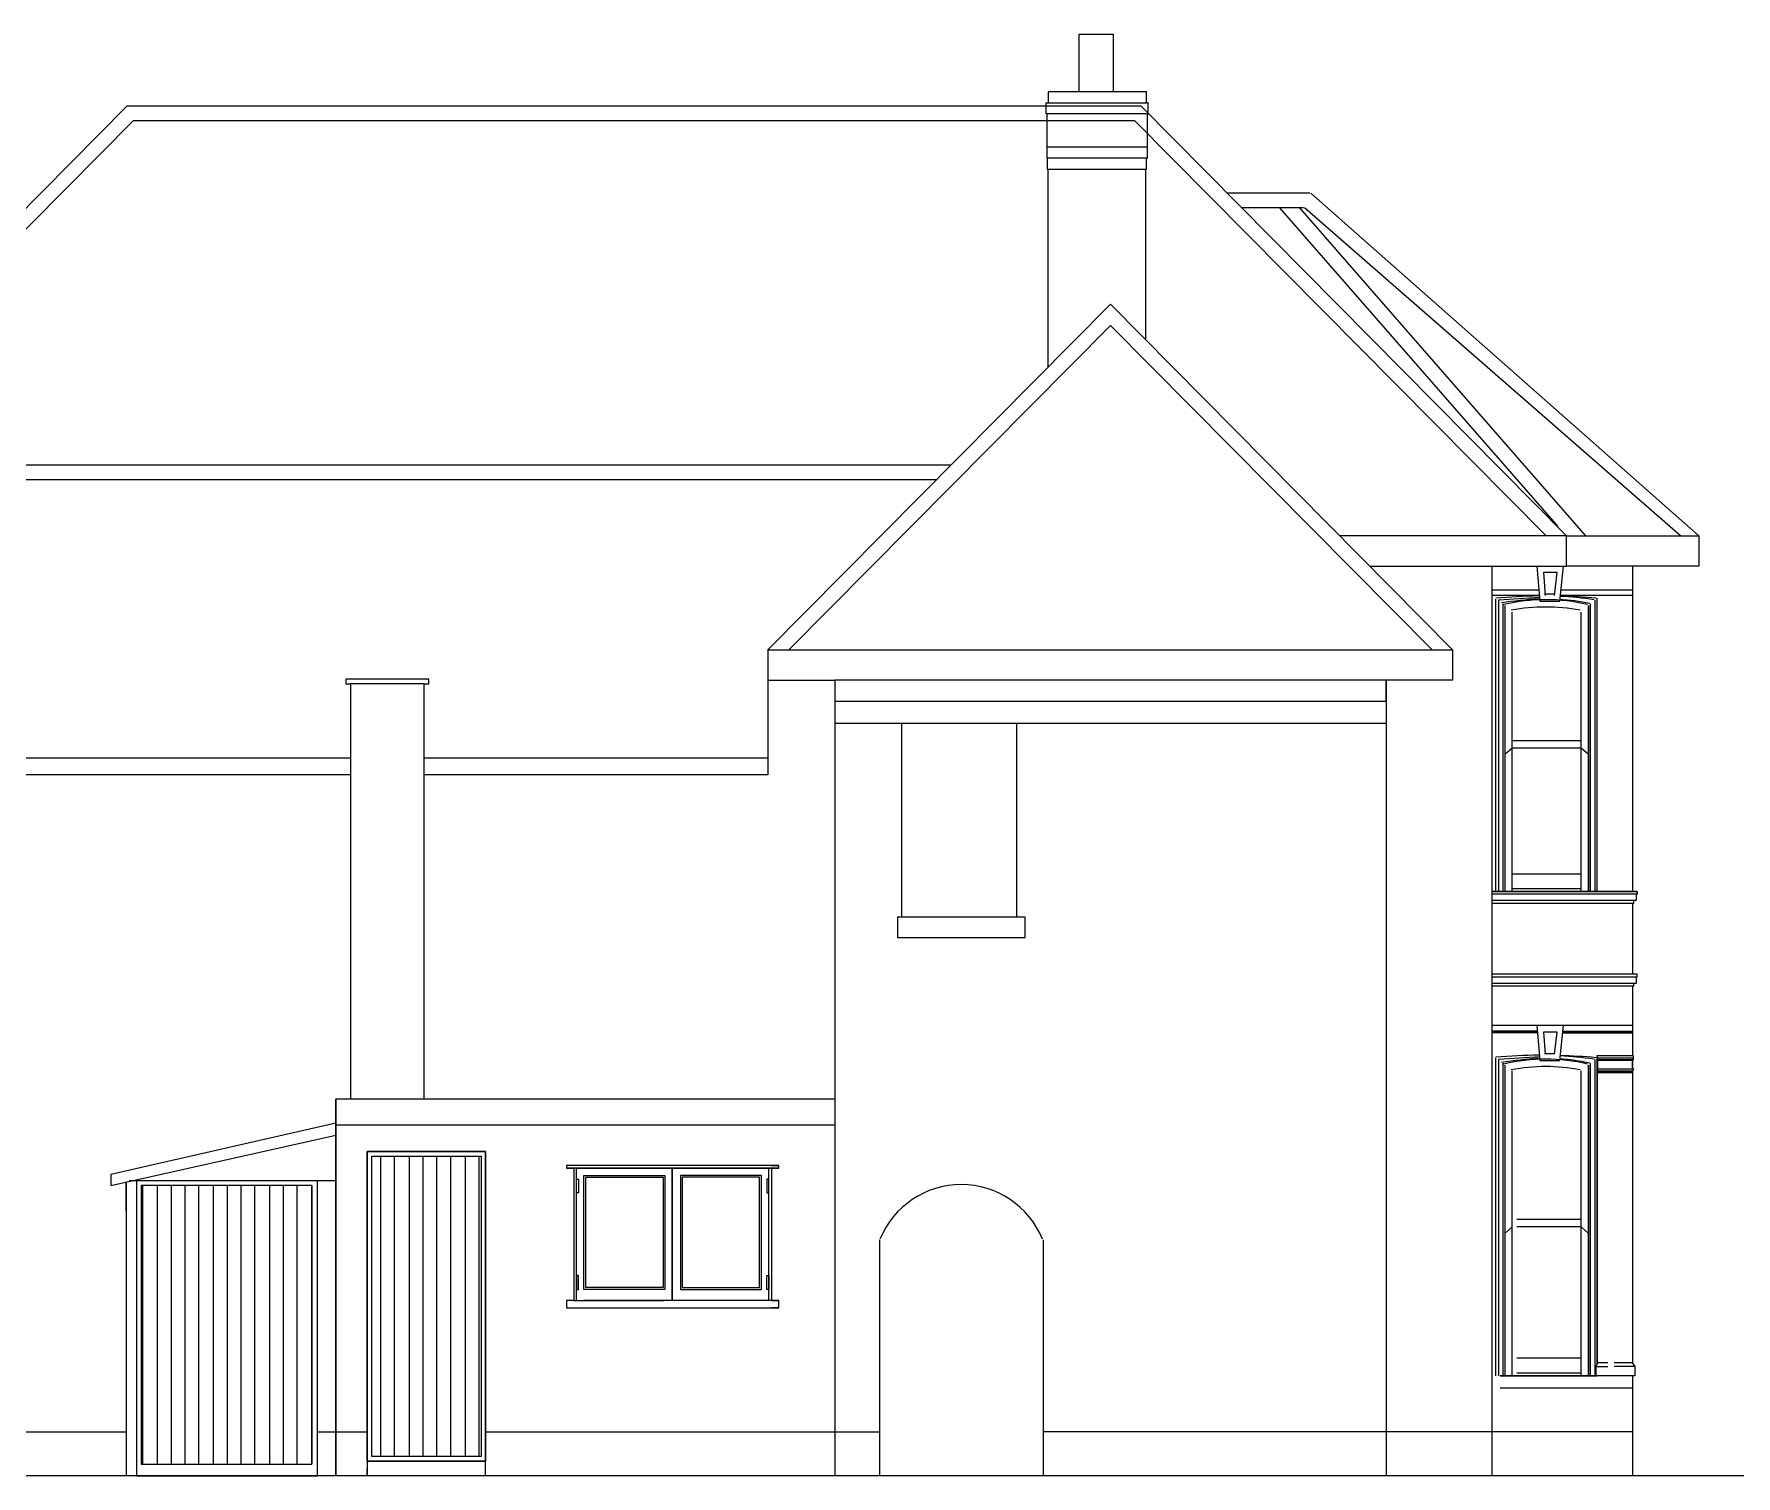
# Model space of a CAD drawing. Header units: millimetres. Extents: x -5841 to 140562, y 1006 to 102310.
# Drawn here: x 103944 to 115494, y 83130 to 92917 of the extents above; entities that cross this region are included whole.
import ezdxf

# ---------------------------------------------------------------- set-up
doc = ezdxf.new("R2010")
doc.units = ezdxf.units.MM
doc.header["$LTSCALE"] = 10
doc.layers.add('PDF17_0', color=7, linetype='Continuous')

msp = doc.modelspace()

# ---------------------------------------------------------------- linework, layer by layer
at = {"layer": 'PDF17_0', "lineweight": 0}
for points in [[(111268.73239, 92523.59875), (111037.95484, 92523.59875), (111037.95484, 92916.5443), (111268.73239, 92916.5443)], [(114493.38082, 87097.20778), (114493.38082, 89036.98662)], [(113838.47156, 87097.20778), (114823.95406, 87097.20778)], [(109802.98311, 86922.56532), (109802.98311, 86785.34623), (110669.95822, 86785.34623), (110669.95822, 86922.56532)], [(114144.09588, 86186.57206), (114162.80757, 85949.55728), (114300.02666, 85949.55728), (114324.97558, 86186.57206)], [(114792.7679, 85893.4222), (114792.7679, 85949.55728)], [(114493.38082, 83810.18705), (114493.38082, 85918.37113)], [(105992.03497, 83130.32887), (105992.03497, 85687.59358)], [(106204.10082, 85332.07141), (107008.70362, 85332.07141), (107008.70362, 83230.12457), (106204.10082, 83230.12457)], [(106235.28698, 85300.88526), (106977.51747, 85300.88526), (106977.51747, 83261.31072), (106235.28698, 83261.31072)], [(104638.55584, 83130.32887), (105867.29035, 83130.32887), (105867.29035, 85132.48002), (104638.55584, 85132.48002)], [(107626.18949, 85144.95448), (107638.66395, 85144.95448), (107638.66395, 85051.39602), (107626.18949, 85051.39602)], [(107676.08734, 85169.90341), (108224.96366, 85169.90341), (108224.96366, 84396.48676), (107676.08734, 84396.48676)], [(107688.5618, 85157.42894), (108212.4892, 85157.42894), (108212.4892, 84408.96122), (107688.5618, 84408.96122)], [(108274.86151, 84321.63999), (108274.86151, 85219.80125)], [(108274.86151, 84321.63999), (108274.86151, 85219.80125)], [(108879.87292, 85169.90341), (108330.99659, 85169.90341), (108330.99659, 84396.48676), (108879.87292, 84396.48676)], [(108867.39846, 85157.42894), (108343.47105, 85157.42894), (108343.47105, 84408.96122), (108867.39846, 84408.96122)], [(108929.77077, 85144.95448), (108917.29631, 85144.95448), (108917.29631, 85051.39602), (108929.77077, 85051.39602)], [(107626.18949, 84396.48676), (107638.66395, 84396.48676), (107638.66395, 84490.04523), (107626.18949, 84490.04523)], [(108929.77077, 84396.48676), (108917.29631, 84396.48676), (108917.29631, 84490.04523), (108929.77077, 84490.04523)]]:
    msp.add_lwpolyline(points, close=True, dxfattribs=at)
for points in [[(111493.27271, 92074.51812), (111499.50994, 92074.51812), (111499.50994, 92149.36489), (111499.50994, 92373.90521), (111505.74717, 92373.90521), (111505.74717, 92448.75198), (111493.27271, 92448.75198), (111493.27271, 92523.59875), (110825.88899, 92523.59875), (110825.88899, 92448.75198), (111493.27271, 92448.75198)], [(101688.34558, 89511.01618), (104576.18353, 92430.04029), (111455.84932, 92430.04029), (114343.68727, 89511.01618), (115241.84854, 89511.01618)], [(110825.88899, 92074.51812), (110819.65176, 92074.51812), (110819.65176, 92149.36489), (110819.65176, 92373.90521), (110813.41453, 92373.90521), (110813.41453, 92448.75198), (110825.88899, 92448.75198)], [(101825.56466, 89511.01618), (104619.84415, 92330.24459), (111412.1887, 92330.24459), (114206.46819, 89511.01618)], [(111499.50994, 92373.90521), (110819.65176, 92373.90521)], [(111499.50994, 92149.36489), (110819.65176, 92149.36489)], [(111487.03548, 91999.67135), (111493.27271, 91999.67135), (111493.27271, 92074.51812), (110825.88899, 92074.51812), (110819.65176, 92074.51812), (110819.65176, 91999.67135), (110825.88899, 91999.67135), (110832.12622, 91999.67135)], [(110825.88899, 90658.66668), (110825.88899, 91999.67135), (111487.03548, 91999.67135), (111487.03548, 90845.78361)], [(112603.49982, 91837.50334), (112042.14903, 91837.50334)], [(112609.73706, 91837.50334), (115241.84854, 89511.01618), (115241.84854, 89305.18756), (114343.68727, 89305.18756)], [(112559.83921, 91737.70764), (112141.94473, 91737.70764)], [(114287.55219, 89573.38849), (112397.6712, 91737.70764)], [(114474.66912, 89511.01618), (112534.89028, 91737.70764)], [(115117.10392, 89511.01618), (112566.07644, 91737.70764)], [(108923.53354, 88737.59954), (113570.27063, 88737.59954), (111250.0207, 91082.79839), (108923.53354, 88737.59954), (108923.53354, 88531.77091), (108923.53354, 87889.33612), (106590.80914, 87889.33612)], [(109066.98985, 88737.59954), (111250.0207, 90939.34208), (113433.05155, 88737.59954)], [(110164.7425, 89991.28297), (103702.97119, 89991.28297)], [(110071.18404, 89891.48727), (103702.97119, 89891.48727)], [(113015.15707, 89305.18756), (114343.68727, 89305.18756), (114343.68727, 89511.01618), (112809.32845, 89511.01618)], [(113838.47156, 89305.18756), (113838.47156, 83130.32887)], [(114144.09588, 89305.18756), (114162.80757, 89068.17278), (114300.02666, 89068.17278), (114324.97558, 89305.18756)], [(114792.7679, 89305.18756), (114792.7679, 87097.20778)], [(114262.60327, 89105.59616), (114281.31496, 89261.52694), (114187.7565, 89261.52694), (114200.23096, 89105.59616)], [(114156.57034, 89143.01955), (113838.47156, 89143.01955)], [(114549.5159, 89086.88447), (114549.5159, 87097.20778), (113838.47156, 87097.20778)], [(113863.42049, 89080.64724), (113863.42049, 87097.20778)], [(114162.80757, 89093.1217), (113882.13218, 89074.41001), (113882.13218, 87097.20778)], [(114792.7679, 89143.01955), (114306.26389, 89143.01955)], [(114792.7679, 89105.59616), (114306.26389, 89105.59616)], [(114537.04143, 89074.41001), (114537.04143, 87097.20778)], [(113913.31833, 89049.46109), (113913.31833, 87097.20778)], [(113925.7928, 89036.98662), (113925.7928, 87097.20778)], [(113975.69064, 87097.20778), (113975.69064, 88993.32601)], [(114443.48297, 87097.20778), (114443.48297, 88993.32601)], [(114505.85528, 89049.46109), (114505.85528, 87097.20778)], [(113570.27063, 88737.59954), (113570.27063, 88531.77091), (109378.8514, 88531.77091)], [(106590.80914, 88506.82199), (106621.9953, 88506.82199), (106621.9953, 88538.00814), (106091.83066, 88538.00814), (106060.64451, 88538.00814), (106060.64451, 88506.82199), (106091.83066, 88506.82199), (106091.83066, 88057.74136), (106091.83066, 85687.59358)], [(106590.80914, 85687.59358), (106590.80914, 88506.82199), (106091.83066, 88506.82199)], [(108923.53354, 88531.77091), (109378.8514, 88531.77091), (109378.8514, 83130.32887)], [(109378.8514, 88388.3146), (113121.19, 88388.3146), (113121.19, 88531.77091), (113121.19, 83130.32887)], [(114493.38082, 87097.20778), (114493.38082, 88456.92414)], [(109378.8514, 88238.62106), (113121.19, 88238.62106)], [(110669.95822, 86922.56532), (109834.16926, 86922.56532), (109834.16926, 88238.62106)], [(110613.82314, 86922.56532), (110613.82314, 88238.62106)], [(114493.38082, 88026.5552), (114443.48297, 88070.21582), (113975.69064, 88070.21582), (113925.7928, 88026.5552)], [(114443.48297, 88120.11367), (113975.69064, 88120.11367)], [(106091.83066, 88001.60628), (103702.97119, 88001.60628)], [(108923.53354, 88001.60628), (106590.80914, 88001.60628)], [(106091.83066, 87889.33612), (103702.97119, 87889.33612)], [(114443.48297, 87215.71517), (113975.69064, 87215.71517)], [(114823.95406, 87097.20778), (114823.95406, 87078.49609), (113838.47156, 87078.49609)], [(114443.48297, 87115.91948), (113975.69064, 87115.91948)], [(114817.71683, 87078.49609), (114817.71683, 87034.83547), (113838.47156, 87034.83547)], [(114799.00513, 87034.83547), (114799.00513, 87016.12378), (113838.47156, 87016.12378)], [(114792.7679, 87016.12378), (114792.7679, 86535.85699)], [(113838.47156, 86517.1453), (114823.95406, 86517.1453), (114823.95406, 86535.85699), (113838.47156, 86535.85699)], [(114817.71683, 86517.1453), (114817.71683, 86473.48468), (113838.47156, 86473.48468)], [(114799.00513, 86473.48468), (114799.00513, 86454.77299), (113838.47156, 86454.77299)], [(114792.7679, 86454.77299), (114792.7679, 85980.74344)], [(114792.7679, 86186.57206), (113838.47156, 86186.57206)], [(114144.09588, 86149.14867), (113838.47156, 86149.14867)], [(114144.09588, 86142.91144), (113838.47156, 86142.91144)], [(114144.09588, 86136.67421), (113838.47156, 86136.67421)], [(114262.60327, 85993.2179), (114281.31496, 86142.91144), (114187.7565, 86142.91144), (114200.23096, 85993.2179)], [(114318.73835, 86149.14867), (114792.7679, 86149.14867)], [(114318.73835, 86142.91144), (114792.7679, 86142.91144)], [(114318.73835, 86136.67421), (114792.7679, 86136.67421)], [(113863.42049, 85968.26897), (113863.42049, 83810.18705)], [(114162.80757, 85974.5062), (113882.13218, 85955.79451), (113882.13218, 83810.18705)], [(114537.04143, 85955.79451), (114537.04143, 83810.18705)], [(114799.00513, 85955.79451), (114799.00513, 85980.74344), (114549.5159, 85980.74344), (114555.75313, 85955.79451), (114555.75313, 85949.55728), (114555.75313, 85893.4222), (114555.75313, 85874.71051)], [(114549.5159, 85968.26897), (114549.5159, 83885.03382)], [(114555.75313, 85968.26897), (114799.00513, 85968.26897)], [(114555.75313, 85955.79451), (114799.00513, 85955.79451), (114792.7679, 85949.55728), (114555.75313, 85949.55728)], [(113913.31833, 85930.84559), (113913.31833, 83810.18705)], [(113925.7928, 85918.37113), (113925.7928, 83810.18705)], [(113975.69064, 83810.18705), (113975.69064, 85880.94774)], [(114443.48297, 83810.18705), (114443.48297, 85880.94774)], [(114505.85528, 85930.84559), (114505.85528, 83810.18705)], [(114555.75313, 85893.4222), (114799.00513, 85893.4222), (114792.7679, 85874.71051)], [(114555.75313, 85880.94774), (114792.7679, 85880.94774)], [(114624.36267, 83897.50828), (114555.75313, 83897.50828), (114555.75313, 85874.71051), (114792.7679, 85874.71051), (114792.7679, 83897.50828), (114668.02328, 83897.50828)], [(114555.75313, 85868.47328), (114792.7679, 85868.47328)], [(109378.8514, 85687.59358), (105992.03497, 85687.59358), (105992.03497, 84589.84092)], [(105992.03497, 85525.42557), (104463.91337, 85176.14064), (104463.91337, 85101.29386), (105992.03497, 85444.34157)], [(105992.03497, 85512.95111), (109378.8514, 85512.95111)], [(107008.70362, 83130.32887), (107008.70362, 85332.07141), (106204.10082, 85332.07141), (106204.10082, 83130.32887), (106204.10082, 83180.22672)], [(106297.65929, 83261.31072), (106297.65929, 85300.88526)], [(106391.21775, 83261.31072), (106391.21775, 85300.88526)], [(106491.01345, 83261.31072), (106491.01345, 85300.88526)], [(106584.57191, 83261.31072), (106584.57191, 85300.88526)], [(106678.13038, 83261.31072), (106678.13038, 85300.88526)], [(106771.68884, 83261.31072), (106771.68884, 85300.88526)], [(106871.48454, 83261.31072), (106871.48454, 85300.88526)], [(106965.043, 83261.31072), (106965.043, 85300.88526)], [(114493.38082, 83810.18705), (114493.38082, 85338.30864)], [(105992.03497, 85132.48002), (104588.65799, 85132.48002)], [(108948.48246, 85238.51295), (108998.38031, 85238.51295), (107557.57995, 85238.51295), (107557.57995, 85219.80125), (107607.4778, 85219.80125), (107607.4778, 84321.63999), (107557.57995, 84321.63999), (107557.57995, 84271.74214), (108998.38031, 84271.74214), (108948.48246, 84271.74214)], [(108998.38031, 85219.80125), (107557.57995, 85219.80125)], [(107626.18949, 84465.0963), (107626.18949, 85219.80125), (108218.72643, 85219.80125)], [(107626.18949, 84321.63999), (107626.18949, 85219.80125)], [(108948.48246, 85219.80125), (108948.48246, 84321.63999), (108998.38031, 84321.63999), (107676.08734, 84321.63999)], [(107838.25534, 85219.80125), (108998.38031, 85219.80125), (108998.38031, 85238.51295)], [(108274.86151, 85219.80125), (108274.86151, 84321.63999)], [(108274.86151, 85219.80125), (108274.86151, 84321.63999)], [(108274.86151, 85219.80125), (108274.86151, 84321.63999)], [(108274.86151, 85219.80125), (108274.86151, 84321.63999)], [(108948.48246, 84321.63999), (108929.77077, 84321.63999), (108929.77077, 85219.80125)], [(104569.9463, 84926.6514), (104569.9463, 85126.24279), (104569.9463, 83130.32887)], [(105829.86696, 85101.29386), (104669.742, 85101.29386), (104669.742, 83211.41287), (105829.86696, 83211.41287), (105829.86696, 85101.29386), (105829.86696, 83211.41287)], [(104682.21646, 83211.41287), (104682.21646, 85101.29386)], [(104782.01216, 83211.41287), (104782.01216, 85101.29386)], [(104875.57062, 83211.41287), (104875.57062, 85101.29386)], [(104969.12909, 83211.41287), (104969.12909, 85101.29386)], [(105062.68755, 83211.41287), (105062.68755, 85101.29386)], [(105162.48325, 83211.41287), (105162.48325, 85101.29386)], [(105256.04171, 83211.41287), (105256.04171, 85101.29386)], [(105349.60018, 83211.41287), (105349.60018, 85101.29386)], [(105443.15864, 83211.41287), (105443.15864, 85101.29386)], [(105542.95434, 83211.41287), (105542.95434, 85101.29386)], [(105636.5128, 83211.41287), (105636.5128, 85101.29386)], [(105730.07127, 83211.41287), (105730.07127, 85101.29386)], [(113975.69064, 84820.61847), (113925.7928, 84776.95785)], [(114443.48297, 84870.51632), (114006.8768, 84870.51632)], [(114493.38082, 84776.95785), (114443.48297, 84820.61847), (114006.8768, 84820.61847)], [(109684.47572, 83130.32887), (109684.47572, 84733.29724)], [(110794.70284, 83130.32887), (110794.70284, 84733.29724)], [(107607.4778, 84321.63999), (107626.18949, 84321.63999), (108218.72643, 84321.63999)], [(108998.38031, 84271.74214), (108998.38031, 84321.63999)], [(114443.48297, 83928.69444), (114006.8768, 83928.69444)], [(114555.75313, 83897.50828), (114543.27866, 83872.55936), (114624.36267, 83872.55936)], [(114543.27866, 83872.55936), (114543.27866, 83810.18705)], [(114805.24237, 83872.55936), (114668.02328, 83872.55936)], [(114811.4796, 83810.18705), (114811.4796, 83872.55936), (114792.7679, 83897.50828)], [(114805.24237, 83810.18705), (113894.60664, 83810.18705), (114549.5159, 83810.18705)], [(114443.48297, 83828.89874), (114006.8768, 83828.89874)], [(114792.7679, 83810.18705), (114792.7679, 83130.32887)], [(113894.60664, 83729.10305), (114792.7679, 83729.10305)], [(103702.97119, 83429.71596), (104569.9463, 83429.71596)], [(105867.29035, 83429.71596), (106204.10082, 83429.71596)], [(107008.70362, 83429.71596), (109684.47572, 83429.71596)], [(114792.7679, 83429.71596), (113894.60664, 83429.71596), (110794.70284, 83429.71596)], [(106204.10082, 83230.12457), (107008.70362, 83230.12457)], [(116807.39352, 83130.32887), (94035.26315, 83130.32887)], [(110882.02407, 83130.32887), (95775.4506, 83130.32887)], [(104707.16538, 83130.32887), (104158.28906, 83130.32887)]]:
    msp.add_lwpolyline(points, dxfattribs=at)
for points in [[(113864.51305, 89090.30801, -0.0118403664), (114156.57034, 89105.59616), (113838.47156, 89105.59616)], [(114546.64888, 89087.88797, 0.0177627755), (114298.72463, 89101.72416, -0.0285538456), (114531.70771, 89079.93326)], [(114546.64888, 85969.14557, 0.0177627755), (114298.72463, 85982.98176, -0.0285538456), (114531.70771, 85961.19086)]]:
    msp.add_lwpolyline(points, format="xyb", dxfattribs=at)
for centre, radius, start, end in [((114695.79339, 83086.70358), 6021.86353, 95.152494912, 97.558573636), ((114203.0577, 87833.25293), 1244.32646, 76.821887185, 103.178112815), ((114228.00821, 87777.08972), 1337.91303, 88.593779306, 91.406220694), ((114228.24897, 87817.34339), 1263.30751, 77.503450259, 86.889288564), ((114203.0577, 87795.8285), 1231.85304, 79.06860142, 100.93139858), ((114340.30321, 79780.34272), 6209.47802, 91.681008736, 94.394494031), ((114695.79339, 79967.96118), 6021.86353, 95.152494912, 97.558573636), ((114203.0577, 84714.51053), 1244.32646, 76.821887185, 103.178112815), ((114228.00821, 84658.34732), 1337.91303, 88.593779303, 91.406220694), ((114228.24897, 84698.72789), 1263.30751, 77.503450259, 86.889288564), ((114203.0577, 84677.0861), 1231.85304, 79.06860142, 100.93139858), ((110236.46792, 84511.87033), 595.66077, 22.159965791, 157.840034209)]:
    msp.add_arc(centre, radius, start, end, dxfattribs=at)

doc.saveas('drawing.dxf')
